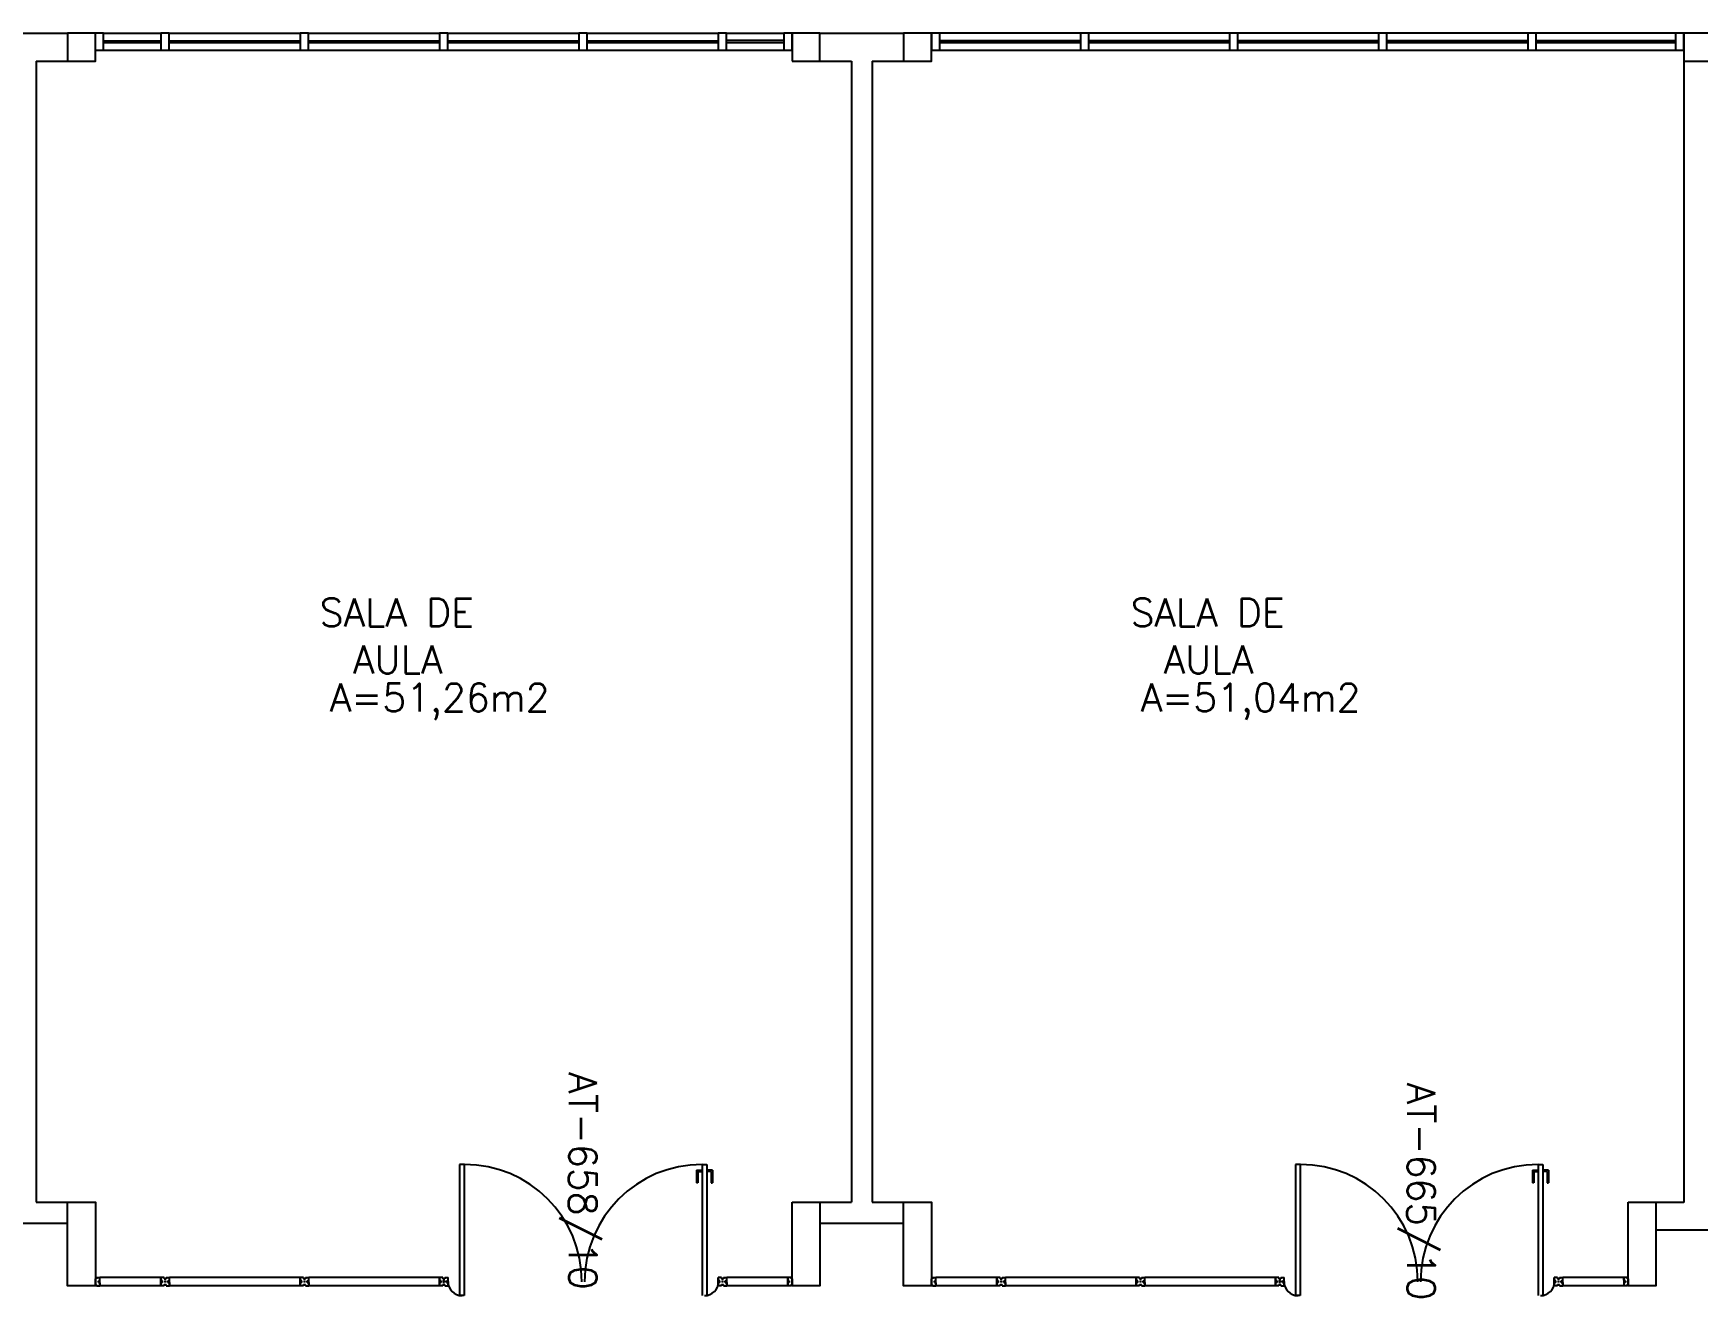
# Model space of a CAD drawing. Extents: x 34 to 586, y 527 to 658.
# Drawn here: x 223.13 to 235.08, y 550.57 to 559.64 of the extents above; entities that cross this region are included whole.
import ezdxf
from ezdxf.enums import TextEntityAlignment as Align

# ---------------------------------------------------------------- set-up
doc = ezdxf.new("R2010")
doc.units = 0
doc.header["$LTSCALE"] = 0.02
doc.header["$MEASUREMENT"] = 0
doc.linetypes.add('HIDDEN', pattern=[0.375, 0.25, -0.125])
doc.layers.get('0').update_dxf_attribs({"linetype": 'CONTINUOUS'})
for name, color, linetype in [('AR-DIV-EXI', 2, 'CONTINUOUS'), ('AR-EST-CNC', 3, 'CONTINUOUS'), ('AR-EST-CNC-CRT', 3, 'CONTINUOUS'), ('AR-POR-PRJ', 1, 'HIDDEN'), ('AR-REV', 2, 'CONTINUOUS'), ('BI-POR-EXI', 2, 'CONTINUOUS'), ('TEXTO', 2, 'CONTINUOUS'), ('TEXTO-ENDEREÇO', 2, 'CONTINUOUS'), ('ÁREA', 2, 'CONTINUOUS')]:
    doc.layers.add(name, color=color, linetype=linetype)
doc.styles.add('UNB-100', font='simplex.shx', dxfattribs={"height": 0.2})
doc.styles.add('UNB-100-1', font='simplex.shx', dxfattribs={"height": 0.2})

# ---------------------------------------------------------------- blocks, each defined once
blk = doc.blocks.new('ESQCIR1-TTN')
for p, q in [((0, 0), (0, -0.12)), ((0.06, 0), (0, 0)), ((0.06, -0.12), (0.06, 0)), ((1.07, 0), (0.061, 0)), ((1.13, 0), (1.07, 0)), ((1.07, 0), (1.07, -0.12)), ((1.13, -0.12), (1.13, 0)), ((2.14, 0), (1.131, 0)), ((2.2, 0), (2.14, 0)), ((2.14, 0), (2.14, -0.12)), ((2.2, -0.12), (2.2, 0)), ((3.21, 0), (2.201, 0)), ((3.27, 0), (3.21, 0)), ((3.21, 0), (3.21, -0.12)), ((3.27, -0.12), (3.27, 0)), ((4.28, 0), (3.271, 0)), ((4.34, 0), (4.28, 0)), ((4.28, 0), (4.28, -0.12)), ((4.34, -0.12), (4.34, 0)), ((5.34, 0), (4.341, 0)), ((5.4, 0), (5.34, 0)), ((5.34, 0), (5.34, -0.12)), ((5.4, -0.12), (5.4, 0)), ((0.06, -0.066), (1.07, -0.066)), ((1.07, -0.054), (0.061, -0.054)), ((1.13, -0.066), (2.14, -0.066)), ((2.14, -0.054), (1.131, -0.054)), ((2.2, -0.066), (3.21, -0.066)), ((3.21, -0.054), (2.201, -0.054)), ((3.27, -0.066), (4.28, -0.066)), ((4.28, -0.054), (3.271, -0.054)), ((4.34, -0.066), (5.34, -0.066)), ((5.34, -0.054), (4.341, -0.054)), ((0, -0.12), (0.06, -0.12)), ((0.06, -0.12), (1.07, -0.12)), ((1.07, -0.12), (1.13, -0.12)), ((1.13, -0.12), (2.14, -0.12)), ((2.14, -0.12), (2.2, -0.12)), ((2.2, -0.12), (3.21, -0.12)), ((3.21, -0.12), (3.27, -0.12)), ((3.27, -0.12), (4.28, -0.12)), ((4.28, -0.12), (4.34, -0.12)), ((4.34, -0.12), (5.34, -0.12)), ((5.34, -0.12), (5.4, -0.12))]:
    blk.add_line(p, q)
blk = doc.blocks.new('ESQCIR-TTN')
for p, q in [((0, 0), (0, -0.12)), ((0.06, 0), (0, 0)), ((0.06, 0), (0.477, 0)), ((0.06, -0.12), (0.06, 0)), ((0.53, 0), (0.47, 0)), ((0.47, 0), (0.47, -0.12)), ((0.53, 0), (1.472, 0)), ((0.53, -0.12), (0.53, 0)), ((1.53, 0), (1.47, 0)), ((1.47, 0), (1.47, -0.12)), ((1.53, 0), (2.472, 0)), ((1.53, -0.12), (1.53, 0)), ((2.53, 0), (2.47, 0)), ((2.47, 0), (2.47, -0.12)), ((2.53, 0), (3.472, 0)), ((2.53, -0.12), (2.53, 0)), ((3.53, 0), (3.47, 0)), ((3.47, 0), (3.47, -0.12)), ((3.53, 0), (4.472, 0)), ((3.53, -0.12), (3.53, 0)), ((4.53, 0), (4.47, 0)), ((4.47, 0), (4.47, -0.12)), ((4.53, 0), (4.941, 0)), ((4.53, -0.12), (4.53, 0)), ((4.941, 0), (4.941, -0.12)), ((5.001, 0), (4.941, 0)), ((5.001, -0.12), (5.001, 0)), ((0.06, -0.054), (0.477, -0.054)), ((0.06, -0.066), (0.477, -0.066)), ((0.53, -0.054), (1.472, -0.054)), ((0.53, -0.066), (1.472, -0.066)), ((1.53, -0.054), (2.472, -0.054)), ((1.53, -0.066), (2.472, -0.066)), ((2.53, -0.054), (3.472, -0.054)), ((2.53, -0.066), (3.472, -0.066)), ((3.53, -0.054), (4.472, -0.054)), ((3.53, -0.066), (4.472, -0.066)), ((4.53, -0.05), (4.941, -0.05)), ((4.53, -0.066), (4.941, -0.066)), ((0, -0.12), (0.06, -0.12)), ((0.06, -0.12), (0.477, -0.12)), ((0.47, -0.12), (0.53, -0.12)), ((0.53, -0.12), (1.472, -0.12)), ((1.47, -0.12), (1.53, -0.12)), ((1.53, -0.12), (2.472, -0.12)), ((2.47, -0.12), (2.53, -0.12)), ((2.53, -0.12), (3.472, -0.12)), ((3.47, -0.12), (3.53, -0.12)), ((3.53, -0.12), (4.472, -0.12)), ((4.47, -0.12), (4.53, -0.12)), ((4.53, -0.12), (4.941, -0.12)), ((4.941, -0.12), (5.001, -0.12))]:
    blk.add_line(p, q)
blk = doc.blocks.new('MTINI-TTN')
for p, q in [((-0.03, 0.008), (-0.03, 0.03)), ((0.03, 0.03), (-0.03, 0.03)), ((-0.03, 0.008), (-0.02, 0.008)), ((-0.009, 0.03), (-0.027, 0.03)), ((-0.02, 0.008), (-0.02, 0)), ((-0.001, 0), (-0.02, 0)), ((-0.006, 0.02), (-0.006, 0.03)), ((-0.006, 0.023), (-0.006, 0.027)), ((-0.006, 0.02), (0.006, 0.02)), ((0.005, 0.03), (-0.005, 0.03)), ((0.005, 0), (-0.005, 0)), ((0.004, 0.02), (-0.004, 0.02)), ((0.02, 0), (-0.001, 0)), ((0, -0.005), (0, 0.005)), ((0.006, 0.02), (0.006, 0.03)), ((0.006, 0.023), (0.006, 0.027)), ((0.009, 0.03), (0.027, 0.03)), ((0.03, 0.008), (0.02, 0.008)), ((0.02, 0), (0.02, 0.008)), ((0.03, 0.008), (0.03, 0.03))]:
    blk.add_line(p, q)
blk = doc.blocks.new('PDVDP-TTN')
at = {"color": 2}
for p, q in [((0.112, 0.84), (0.112, -0.1)), ((0.147, 0.84), (0.112, 0.84)), ((0.147, 0.84), (0.147, -0.1)), ((1.853, 0.84), (1.888, 0.84)), ((1.853, 0.84), (1.853, -0.1)), ((1.888, 0.84), (1.888, -0.1)), ((0.009, 0), (-0.009, 0)), ((0, -0.012), (0, 0.01)), ((0.147, -0.1), (0.112, -0.1))]:
    blk.add_line(p, q, dxfattribs=at)
at = {"color": 1}
for centre, radius, start, end in [((0.148, -0.002), 0.843, 0, 90), ((1.853, -0.002), 0.843, 90, 180), ((0.131, 0), 0.101, 180, 270), ((1.87, 0), 0.101, 270, 0)]:
    blk.add_arc(centre, radius, start, end, dxfattribs=at)

msp = doc.modelspace()

# ---------------------------------------------------------------- linework, layer by layer
at = {"layer": 'AR-DIV-EXI'}
for p, q in [((223.585, 550.703), (223.577, 550.703)), ((223.577, 550.684), (223.577, 550.703)), ((223.585, 550.703), (223.577, 550.703)), ((223.577, 550.684), (223.577, 550.703)), ((223.585, 550.713), (223.607, 550.713)), ((223.585, 550.713), (223.585, 550.703)), ((223.585, 550.713), (223.607, 550.713)), ((223.585, 550.713), (223.585, 550.703)), ((223.598, 550.689), (223.607, 550.689)), ((223.598, 550.689), (223.598, 550.677)), ((223.598, 550.689), (223.607, 550.689)), ((223.598, 550.689), (223.598, 550.677)), ((223.598, 550.689), (223.607, 550.689)), ((223.598, 550.689), (223.598, 550.677)), ((223.598, 550.689), (223.607, 550.689)), ((223.598, 550.689), (223.598, 550.677)), ((223.6, 550.689), (223.604, 550.689)), ((223.6, 550.689), (223.604, 550.689)), ((223.607, 550.653), (223.607, 550.713)), ((223.607, 550.653), (223.607, 550.713)), ((224.047, 550.713), (223.607, 550.713)), ((223.607, 550.653), (223.607, 550.713)), ((223.607, 550.653), (223.607, 550.713)), ((224.047, 550.713), (223.607, 550.713)), ((223.607, 550.692), (223.607, 550.71)), ((223.607, 550.692), (223.607, 550.71)), ((224.069, 550.713), (224.047, 550.713)), ((224.047, 550.713), (224.047, 550.689)), ((224.047, 550.653), (224.047, 550.713)), ((224.047, 550.713), (224.047, 550.692)), ((224.069, 550.713), (224.047, 550.713)), ((224.047, 550.713), (224.047, 550.689)), ((224.047, 550.653), (224.047, 550.713)), ((224.047, 550.713), (224.047, 550.692)), ((224.047, 550.692), (224.047, 550.71)), ((224.047, 550.692), (224.047, 550.71)), ((224.058, 550.689), (224.047, 550.689)), ((224.056, 550.689), (224.047, 550.689)), ((224.058, 550.689), (224.047, 550.689)), ((224.056, 550.689), (224.047, 550.689)), ((224.056, 550.689), (224.056, 550.677)), ((224.056, 550.689), (224.056, 550.677)), ((224.058, 550.677), (224.058, 550.689)), ((224.058, 550.677), (224.058, 550.689)), ((224.069, 550.713), (224.069, 550.703)), ((224.069, 550.713), (224.069, 550.703)), ((224.069, 550.703), (224.085, 550.703)), ((224.069, 550.703), (224.085, 550.703)), ((224.085, 550.713), (224.107, 550.713)), ((224.085, 550.713), (224.085, 550.703)), ((224.085, 550.713), (224.107, 550.713)), ((224.085, 550.713), (224.085, 550.703)), ((224.097, 550.689), (224.107, 550.689)), ((224.097, 550.689), (224.097, 550.677)), ((224.097, 550.677), (224.097, 550.689)), ((224.097, 550.689), (224.107, 550.689)), ((224.097, 550.689), (224.107, 550.689)), ((224.097, 550.689), (224.097, 550.677)), ((224.097, 550.677), (224.097, 550.689)), ((224.097, 550.689), (224.107, 550.689)), ((224.107, 550.653), (224.107, 550.713)), ((224.107, 550.689), (224.107, 550.713)), ((225.047, 550.713), (224.107, 550.713)), ((224.107, 550.653), (224.107, 550.713)), ((224.107, 550.689), (224.107, 550.713)), ((225.047, 550.713), (224.107, 550.713)), ((225.069, 550.713), (225.047, 550.713)), ((225.047, 550.713), (225.047, 550.689)), ((225.047, 550.713), (225.047, 550.692)), ((225.047, 550.653), (225.047, 550.713)), ((225.069, 550.713), (225.047, 550.713)), ((225.047, 550.713), (225.047, 550.689)), ((225.047, 550.713), (225.047, 550.692)), ((225.047, 550.653), (225.047, 550.713)), ((225.047, 550.692), (225.047, 550.71)), ((225.047, 550.692), (225.047, 550.71)), ((225.058, 550.689), (225.047, 550.689)), ((225.056, 550.689), (225.047, 550.689)), ((225.058, 550.689), (225.047, 550.689)), ((225.056, 550.689), (225.047, 550.689)), ((225.056, 550.689), (225.056, 550.677)), ((225.056, 550.689), (225.056, 550.677)), ((225.058, 550.677), (225.058, 550.689)), ((225.058, 550.677), (225.058, 550.689)), ((225.069, 550.713), (225.069, 550.703)), ((225.069, 550.713), (225.069, 550.703)), ((225.069, 550.703), (225.085, 550.703)), ((225.069, 550.703), (225.085, 550.703)), ((225.085, 550.713), (225.107, 550.713)), ((225.085, 550.713), (225.085, 550.703)), ((225.085, 550.713), (225.107, 550.713)), ((225.085, 550.713), (225.085, 550.703)), ((225.097, 550.689), (225.107, 550.689)), ((225.097, 550.689), (225.097, 550.677)), ((225.097, 550.677), (225.097, 550.689)), ((225.097, 550.689), (225.107, 550.689)), ((225.097, 550.689), (225.107, 550.689)), ((225.097, 550.689), (225.097, 550.677)), ((225.097, 550.677), (225.097, 550.689)), ((225.097, 550.689), (225.107, 550.689)), ((225.107, 550.653), (225.107, 550.713)), ((225.107, 550.689), (225.107, 550.713)), ((226.047, 550.713), (225.107, 550.713)), ((225.107, 550.653), (225.107, 550.713)), ((225.107, 550.689), (225.107, 550.713)), ((226.047, 550.713), (225.107, 550.713)), ((226.069, 550.713), (226.047, 550.713)), ((226.047, 550.713), (226.047, 550.689)), ((226.047, 550.713), (226.047, 550.692)), ((226.047, 550.653), (226.047, 550.713)), ((226.069, 550.713), (226.047, 550.713)), ((226.047, 550.713), (226.047, 550.689)), ((226.047, 550.713), (226.047, 550.692)), ((226.047, 550.653), (226.047, 550.713)), ((226.047, 550.692), (226.047, 550.71)), ((226.047, 550.692), (226.047, 550.71)), ((226.058, 550.689), (226.047, 550.689)), ((226.056, 550.689), (226.047, 550.689)), ((226.058, 550.689), (226.047, 550.689)), ((226.056, 550.689), (226.047, 550.689)), ((226.056, 550.689), (226.056, 550.677)), ((226.056, 550.689), (226.056, 550.677)), ((226.058, 550.677), (226.058, 550.689)), ((226.058, 550.677), (226.058, 550.689)), ((226.069, 550.713), (226.069, 550.703)), ((226.069, 550.713), (226.069, 550.703)), ((226.069, 550.703), (226.085, 550.703)), ((226.069, 550.703), (226.085, 550.703)), ((226.085, 550.713), (226.107, 550.713)), ((226.085, 550.713), (226.085, 550.703)), ((226.085, 550.713), (226.107, 550.713)), ((226.085, 550.713), (226.085, 550.703)), ((226.097, 550.689), (226.107, 550.689)), ((226.097, 550.689), (226.097, 550.677)), ((226.097, 550.677), (226.097, 550.689)), ((226.097, 550.689), (226.107, 550.689)), ((226.097, 550.689), (226.107, 550.689)), ((226.097, 550.689), (226.097, 550.677)), ((226.097, 550.677), (226.097, 550.689)), ((226.097, 550.689), (226.107, 550.689)), ((226.107, 550.653), (226.107, 550.713)), ((226.107, 550.689), (226.107, 550.713)), ((226.107, 550.653), (226.107, 550.713)), ((226.107, 550.689), (226.107, 550.713)), ((228.047, 550.713), (228.047, 550.692)), ((228.047, 550.653), (228.047, 550.713)), ((228.069, 550.713), (228.047, 550.713)), ((228.047, 550.713), (228.047, 550.689)), ((228.047, 550.713), (228.047, 550.692)), ((228.047, 550.653), (228.047, 550.713)), ((228.069, 550.713), (228.047, 550.713)), ((228.047, 550.713), (228.047, 550.689)), ((228.047, 550.692), (228.047, 550.71)), ((228.047, 550.692), (228.047, 550.71)), ((228.056, 550.689), (228.047, 550.689)), ((228.058, 550.689), (228.047, 550.689)), ((228.056, 550.689), (228.047, 550.689)), ((228.058, 550.689), (228.047, 550.689)), ((228.056, 550.689), (228.056, 550.677)), ((228.056, 550.689), (228.056, 550.677)), ((228.058, 550.677), (228.058, 550.689)), ((228.058, 550.677), (228.058, 550.689)), ((228.069, 550.713), (228.069, 550.703)), ((228.069, 550.713), (228.069, 550.703)), ((228.069, 550.703), (228.085, 550.703)), ((228.069, 550.703), (228.085, 550.703)), ((228.085, 550.713), (228.107, 550.713)), ((228.085, 550.713), (228.085, 550.703)), ((228.085, 550.713), (228.107, 550.713)), ((228.085, 550.713), (228.085, 550.703)), ((228.097, 550.689), (228.107, 550.689)), ((228.097, 550.689), (228.097, 550.677)), ((228.097, 550.677), (228.097, 550.689)), ((228.097, 550.689), (228.107, 550.689)), ((228.097, 550.689), (228.107, 550.689)), ((228.097, 550.689), (228.097, 550.677)), ((228.097, 550.677), (228.097, 550.689)), ((228.097, 550.689), (228.107, 550.689)), ((228.547, 550.713), (228.107, 550.713)), ((228.107, 550.653), (228.107, 550.713)), ((228.107, 550.689), (228.107, 550.713)), ((228.547, 550.713), (228.107, 550.713)), ((228.107, 550.653), (228.107, 550.713)), ((228.107, 550.689), (228.107, 550.713)), ((228.547, 550.653), (228.547, 550.713)), ((228.547, 550.713), (228.547, 550.692)), ((228.547, 550.653), (228.547, 550.713)), ((228.547, 550.713), (228.547, 550.692)), ((228.547, 550.712), (228.547, 550.652)), ((228.569, 550.712), (228.547, 550.712)), ((228.547, 550.712), (228.547, 550.652)), ((228.569, 550.712), (228.547, 550.712)), ((228.547, 550.692), (228.547, 550.71)), ((228.547, 550.692), (228.547, 550.71)), ((228.547, 550.691), (228.547, 550.709)), ((228.547, 550.691), (228.547, 550.709)), ((228.556, 550.689), (228.547, 550.689)), ((228.556, 550.689), (228.547, 550.689)), ((228.556, 550.689), (228.556, 550.677)), ((228.556, 550.689), (228.556, 550.677)), ((228.569, 550.712), (228.569, 550.702)), ((228.569, 550.712), (228.569, 550.702)), ((228.577, 550.702), (228.569, 550.702)), ((228.577, 550.702), (228.569, 550.702)), ((228.577, 550.702), (228.577, 550.681)), ((228.577, 550.702), (228.577, 550.681)), ((229.585, 550.703), (229.577, 550.703)), ((229.577, 550.684), (229.577, 550.703)), ((229.585, 550.703), (229.577, 550.703)), ((229.577, 550.684), (229.577, 550.703)), ((229.585, 550.713), (229.607, 550.713)), ((229.585, 550.713), (229.585, 550.703)), ((229.585, 550.713), (229.607, 550.713)), ((229.585, 550.713), (229.585, 550.703)), ((229.598, 550.689), (229.607, 550.689)), ((229.598, 550.689), (229.598, 550.677)), ((229.598, 550.689), (229.607, 550.689)), ((229.598, 550.689), (229.598, 550.677)), ((229.598, 550.689), (229.607, 550.689)), ((229.598, 550.689), (229.598, 550.677)), ((229.598, 550.689), (229.607, 550.689)), ((229.598, 550.689), (229.598, 550.677)), ((229.6, 550.689), (229.604, 550.689)), ((229.6, 550.689), (229.604, 550.689)), ((229.607, 550.653), (229.607, 550.713)), ((229.607, 550.653), (229.607, 550.713)), ((230.047, 550.713), (229.607, 550.713)), ((229.607, 550.653), (229.607, 550.713)), ((229.607, 550.653), (229.607, 550.713)), ((230.047, 550.713), (229.607, 550.713)), ((229.607, 550.692), (229.607, 550.71)), ((229.607, 550.692), (229.607, 550.71)), ((230.069, 550.713), (230.047, 550.713)), ((230.047, 550.713), (230.047, 550.689)), ((230.047, 550.653), (230.047, 550.713)), ((230.047, 550.713), (230.047, 550.692)), ((230.069, 550.713), (230.047, 550.713)), ((230.047, 550.713), (230.047, 550.689)), ((230.047, 550.653), (230.047, 550.713)), ((230.047, 550.713), (230.047, 550.692)), ((230.047, 550.692), (230.047, 550.71)), ((230.047, 550.692), (230.047, 550.71)), ((230.058, 550.689), (230.047, 550.689)), ((230.056, 550.689), (230.047, 550.689)), ((230.058, 550.689), (230.047, 550.689)), ((230.056, 550.689), (230.047, 550.689)), ((230.056, 550.689), (230.056, 550.677)), ((230.056, 550.689), (230.056, 550.677)), ((230.058, 550.677), (230.058, 550.689)), ((230.058, 550.677), (230.058, 550.689)), ((230.069, 550.713), (230.069, 550.703)), ((230.069, 550.713), (230.069, 550.703)), ((230.069, 550.703), (230.085, 550.703)), ((230.069, 550.703), (230.085, 550.703)), ((230.085, 550.713), (230.107, 550.713)), ((230.085, 550.713), (230.085, 550.703)), ((230.085, 550.713), (230.107, 550.713)), ((230.085, 550.713), (230.085, 550.703)), ((230.097, 550.689), (230.107, 550.689)), ((230.097, 550.689), (230.097, 550.677)), ((230.097, 550.677), (230.097, 550.689)), ((230.097, 550.689), (230.107, 550.689)), ((230.097, 550.689), (230.107, 550.689)), ((230.097, 550.689), (230.097, 550.677)), ((230.097, 550.677), (230.097, 550.689)), ((230.097, 550.689), (230.107, 550.689)), ((230.107, 550.653), (230.107, 550.713)), ((230.107, 550.689), (230.107, 550.713)), ((231.047, 550.713), (230.107, 550.713)), ((230.107, 550.653), (230.107, 550.713)), ((230.107, 550.689), (230.107, 550.713)), ((231.047, 550.713), (230.107, 550.713)), ((231.069, 550.713), (231.047, 550.713)), ((231.047, 550.713), (231.047, 550.689)), ((231.047, 550.713), (231.047, 550.692)), ((231.047, 550.653), (231.047, 550.713)), ((231.069, 550.713), (231.047, 550.713)), ((231.047, 550.713), (231.047, 550.689)), ((231.047, 550.713), (231.047, 550.692)), ((231.047, 550.653), (231.047, 550.713)), ((231.047, 550.692), (231.047, 550.71)), ((231.047, 550.692), (231.047, 550.71)), ((231.058, 550.689), (231.047, 550.689)), ((231.056, 550.689), (231.047, 550.689)), ((231.058, 550.689), (231.047, 550.689)), ((231.056, 550.689), (231.047, 550.689)), ((231.056, 550.689), (231.056, 550.677)), ((231.056, 550.689), (231.056, 550.677)), ((231.058, 550.677), (231.058, 550.689)), ((231.058, 550.677), (231.058, 550.689)), ((231.069, 550.713), (231.069, 550.703)), ((231.069, 550.713), (231.069, 550.703)), ((231.069, 550.703), (231.085, 550.703)), ((231.069, 550.703), (231.085, 550.703)), ((231.085, 550.713), (231.107, 550.713)), ((231.085, 550.713), (231.085, 550.703)), ((231.085, 550.713), (231.107, 550.713)), ((231.085, 550.713), (231.085, 550.703)), ((231.097, 550.689), (231.107, 550.689)), ((231.097, 550.689), (231.097, 550.677)), ((231.097, 550.677), (231.097, 550.689)), ((231.097, 550.689), (231.107, 550.689)), ((231.097, 550.689), (231.107, 550.689)), ((231.097, 550.689), (231.097, 550.677)), ((231.097, 550.677), (231.097, 550.689)), ((231.097, 550.689), (231.107, 550.689)), ((231.107, 550.653), (231.107, 550.713)), ((231.107, 550.689), (231.107, 550.713)), ((232.047, 550.713), (231.107, 550.713)), ((231.107, 550.653), (231.107, 550.713)), ((231.107, 550.689), (231.107, 550.713)), ((232.047, 550.713), (231.107, 550.713)), ((232.069, 550.713), (232.047, 550.713)), ((232.047, 550.713), (232.047, 550.689)), ((232.047, 550.713), (232.047, 550.692)), ((232.047, 550.653), (232.047, 550.713)), ((232.069, 550.713), (232.047, 550.713)), ((232.047, 550.713), (232.047, 550.689)), ((232.047, 550.713), (232.047, 550.692)), ((232.047, 550.653), (232.047, 550.713)), ((232.047, 550.692), (232.047, 550.71)), ((232.047, 550.692), (232.047, 550.71)), ((232.058, 550.689), (232.047, 550.689)), ((232.056, 550.689), (232.047, 550.689)), ((232.058, 550.689), (232.047, 550.689)), ((232.056, 550.689), (232.047, 550.689)), ((232.056, 550.689), (232.056, 550.677)), ((232.056, 550.689), (232.056, 550.677)), ((232.058, 550.677), (232.058, 550.689)), ((232.058, 550.677), (232.058, 550.689)), ((232.069, 550.713), (232.069, 550.703)), ((232.069, 550.713), (232.069, 550.703)), ((232.069, 550.703), (232.085, 550.703)), ((232.069, 550.703), (232.085, 550.703)), ((232.085, 550.713), (232.107, 550.713)), ((232.085, 550.713), (232.085, 550.703)), ((232.085, 550.713), (232.107, 550.713)), ((232.085, 550.713), (232.085, 550.703)), ((232.097, 550.689), (232.107, 550.689)), ((232.097, 550.689), (232.097, 550.677)), ((232.097, 550.677), (232.097, 550.689)), ((232.097, 550.689), (232.107, 550.689)), ((232.097, 550.689), (232.107, 550.689)), ((232.097, 550.689), (232.097, 550.677)), ((232.097, 550.677), (232.097, 550.689)), ((232.097, 550.689), (232.107, 550.689)), ((232.107, 550.653), (232.107, 550.713)), ((232.107, 550.689), (232.107, 550.713)), ((232.107, 550.653), (232.107, 550.713)), ((232.107, 550.689), (232.107, 550.713)), ((234.047, 550.713), (234.047, 550.692)), ((234.047, 550.653), (234.047, 550.713)), ((234.069, 550.713), (234.047, 550.713)), ((234.047, 550.713), (234.047, 550.689)), ((234.047, 550.713), (234.047, 550.692)), ((234.047, 550.653), (234.047, 550.713)), ((234.069, 550.713), (234.047, 550.713)), ((234.047, 550.713), (234.047, 550.689)), ((234.047, 550.692), (234.047, 550.71)), ((234.047, 550.692), (234.047, 550.71)), ((234.056, 550.689), (234.047, 550.689)), ((234.058, 550.689), (234.047, 550.689)), ((234.056, 550.689), (234.047, 550.689)), ((234.058, 550.689), (234.047, 550.689)), ((234.056, 550.689), (234.056, 550.677)), ((234.056, 550.689), (234.056, 550.677)), ((234.058, 550.677), (234.058, 550.689)), ((234.058, 550.677), (234.058, 550.689)), ((234.069, 550.713), (234.069, 550.703)), ((234.069, 550.713), (234.069, 550.703)), ((234.069, 550.703), (234.085, 550.703)), ((234.069, 550.703), (234.085, 550.703)), ((234.085, 550.713), (234.107, 550.713)), ((234.085, 550.713), (234.085, 550.703)), ((234.085, 550.713), (234.107, 550.713)), ((234.085, 550.713), (234.085, 550.703)), ((234.097, 550.689), (234.107, 550.689)), ((234.097, 550.689), (234.097, 550.677)), ((234.097, 550.677), (234.097, 550.689)), ((234.097, 550.689), (234.107, 550.689)), ((234.097, 550.689), (234.107, 550.689)), ((234.097, 550.689), (234.097, 550.677)), ((234.097, 550.677), (234.097, 550.689)), ((234.097, 550.689), (234.107, 550.689)), ((234.547, 550.713), (234.107, 550.713)), ((234.107, 550.653), (234.107, 550.713)), ((234.107, 550.689), (234.107, 550.713)), ((234.547, 550.713), (234.107, 550.713)), ((234.107, 550.653), (234.107, 550.713)), ((234.107, 550.689), (234.107, 550.713)), ((223.572, 550.683), (223.582, 550.683)), ((223.572, 550.683), (223.582, 550.683)), ((223.582, 550.683), (223.572, 550.683)), ((223.572, 550.683), (223.582, 550.683)), ((223.572, 550.683), (223.582, 550.683)), ((223.582, 550.683), (223.572, 550.683)), ((223.577, 550.678), (223.577, 550.688)), ((223.577, 550.688), (223.577, 550.678)), ((223.577, 550.678), (223.577, 550.688)), ((223.577, 550.688), (223.577, 550.678)), ((223.577, 550.663), (223.577, 550.684)), ((223.577, 550.663), (223.577, 550.684)), ((223.577, 550.663), (223.585, 550.663)), ((223.577, 550.663), (223.585, 550.663)), ((223.585, 550.653), (223.585, 550.663)), ((223.585, 550.653), (223.585, 550.663)), ((223.585, 550.653), (223.607, 550.653)), ((223.585, 550.653), (223.607, 550.653)), ((223.598, 550.679), (223.598, 550.687)), ((223.598, 550.679), (223.598, 550.687)), ((223.598, 550.677), (223.607, 550.677)), ((223.598, 550.677), (223.607, 550.677)), ((223.598, 550.677), (223.607, 550.677)), ((223.598, 550.677), (223.607, 550.677)), ((223.6, 550.677), (223.604, 550.677)), ((223.6, 550.677), (223.604, 550.677)), ((223.607, 550.678), (223.607, 550.688)), ((223.607, 550.678), (223.607, 550.688)), ((223.607, 550.678), (223.607, 550.688)), ((223.607, 550.678), (223.607, 550.688)), ((223.607, 550.674), (223.607, 550.656)), ((223.607, 550.674), (223.607, 550.656)), ((224.047, 550.653), (223.607, 550.653)), ((224.047, 550.653), (223.607, 550.653)), ((224.047, 550.678), (224.047, 550.688)), ((224.047, 550.678), (224.047, 550.688)), ((224.047, 550.653), (224.047, 550.677)), ((224.058, 550.677), (224.047, 550.677)), ((224.056, 550.677), (224.047, 550.677)), ((224.047, 550.653), (224.047, 550.677)), ((224.058, 550.677), (224.047, 550.677)), ((224.056, 550.677), (224.047, 550.677)), ((224.047, 550.674), (224.047, 550.656)), ((224.047, 550.674), (224.047, 550.656)), ((224.069, 550.653), (224.047, 550.653)), ((224.069, 550.653), (224.047, 550.653)), ((224.069, 550.663), (224.085, 550.663)), ((224.069, 550.653), (224.069, 550.663)), ((224.069, 550.663), (224.085, 550.663)), ((224.069, 550.653), (224.069, 550.663)), ((224.072, 550.683), (224.082, 550.683)), ((224.082, 550.683), (224.072, 550.683)), ((224.072, 550.683), (224.082, 550.683)), ((224.082, 550.683), (224.072, 550.683)), ((224.072, 550.683), (224.082, 550.683)), ((224.082, 550.683), (224.072, 550.683)), ((224.072, 550.683), (224.082, 550.683)), ((224.082, 550.683), (224.072, 550.683)), ((224.077, 550.688), (224.077, 550.678)), ((224.077, 550.678), (224.077, 550.688)), ((224.077, 550.688), (224.077, 550.678)), ((224.077, 550.688), (224.077, 550.678)), ((224.077, 550.678), (224.077, 550.688)), ((224.077, 550.688), (224.077, 550.678)), ((224.085, 550.653), (224.085, 550.663)), ((224.085, 550.653), (224.085, 550.663)), ((224.085, 550.653), (224.107, 550.653)), ((224.085, 550.653), (224.107, 550.653)), ((224.097, 550.677), (224.107, 550.677)), ((224.097, 550.677), (224.107, 550.677)), ((224.097, 550.677), (224.107, 550.677)), ((224.097, 550.677), (224.107, 550.677)), ((224.107, 550.678), (224.107, 550.688)), ((224.107, 550.678), (224.107, 550.688)), ((224.107, 550.677), (224.107, 550.653)), ((224.107, 550.677), (224.107, 550.653)), ((225.047, 550.653), (224.107, 550.653)), ((225.047, 550.653), (224.107, 550.653)), ((225.047, 550.678), (225.047, 550.688)), ((225.047, 550.678), (225.047, 550.688)), ((225.047, 550.653), (225.047, 550.677)), ((225.058, 550.677), (225.047, 550.677)), ((225.056, 550.677), (225.047, 550.677)), ((225.047, 550.653), (225.047, 550.677)), ((225.058, 550.677), (225.047, 550.677)), ((225.056, 550.677), (225.047, 550.677)), ((225.047, 550.674), (225.047, 550.656)), ((225.047, 550.674), (225.047, 550.656)), ((225.069, 550.653), (225.047, 550.653)), ((225.069, 550.653), (225.047, 550.653)), ((225.069, 550.663), (225.085, 550.663)), ((225.069, 550.653), (225.069, 550.663)), ((225.069, 550.663), (225.085, 550.663)), ((225.069, 550.653), (225.069, 550.663)), ((225.072, 550.683), (225.082, 550.683)), ((225.082, 550.683), (225.072, 550.683)), ((225.072, 550.683), (225.082, 550.683)), ((225.082, 550.683), (225.072, 550.683)), ((225.072, 550.683), (225.082, 550.683)), ((225.082, 550.683), (225.072, 550.683)), ((225.072, 550.683), (225.082, 550.683)), ((225.082, 550.683), (225.072, 550.683)), ((225.077, 550.688), (225.077, 550.678)), ((225.077, 550.678), (225.077, 550.688)), ((225.077, 550.688), (225.077, 550.678)), ((225.077, 550.688), (225.077, 550.678)), ((225.077, 550.678), (225.077, 550.688)), ((225.077, 550.688), (225.077, 550.678)), ((225.085, 550.653), (225.085, 550.663)), ((225.085, 550.653), (225.085, 550.663)), ((225.085, 550.653), (225.107, 550.653)), ((225.085, 550.653), (225.107, 550.653)), ((225.097, 550.677), (225.107, 550.677)), ((225.097, 550.677), (225.107, 550.677)), ((225.097, 550.677), (225.107, 550.677)), ((225.097, 550.677), (225.107, 550.677)), ((225.107, 550.678), (225.107, 550.688)), ((225.107, 550.678), (225.107, 550.688)), ((225.107, 550.677), (225.107, 550.653)), ((225.107, 550.677), (225.107, 550.653)), ((226.047, 550.653), (225.107, 550.653)), ((226.047, 550.653), (225.107, 550.653)), ((226.047, 550.678), (226.047, 550.688)), ((226.047, 550.678), (226.047, 550.688)), ((226.047, 550.653), (226.047, 550.677)), ((226.058, 550.677), (226.047, 550.677)), ((226.056, 550.677), (226.047, 550.677)), ((226.047, 550.653), (226.047, 550.677)), ((226.058, 550.677), (226.047, 550.677)), ((226.056, 550.677), (226.047, 550.677)), ((226.047, 550.674), (226.047, 550.656)), ((226.047, 550.674), (226.047, 550.656)), ((226.069, 550.653), (226.047, 550.653)), ((226.069, 550.653), (226.047, 550.653)), ((226.069, 550.663), (226.085, 550.663)), ((226.069, 550.653), (226.069, 550.663)), ((226.069, 550.663), (226.085, 550.663)), ((226.069, 550.653), (226.069, 550.663)), ((226.072, 550.683), (226.082, 550.683)), ((226.082, 550.683), (226.072, 550.683)), ((226.072, 550.683), (226.082, 550.683)), ((226.082, 550.683), (226.072, 550.683)), ((226.072, 550.683), (226.082, 550.683)), ((226.082, 550.683), (226.072, 550.683)), ((226.072, 550.683), (226.082, 550.683)), ((226.082, 550.683), (226.072, 550.683)), ((226.077, 550.688), (226.077, 550.678)), ((226.077, 550.678), (226.077, 550.688)), ((226.077, 550.688), (226.077, 550.678)), ((226.077, 550.688), (226.077, 550.678)), ((226.077, 550.678), (226.077, 550.688)), ((226.077, 550.688), (226.077, 550.678)), ((226.085, 550.653), (226.085, 550.663)), ((226.085, 550.653), (226.085, 550.663)), ((226.085, 550.653), (226.107, 550.653)), ((226.085, 550.653), (226.107, 550.653)), ((226.097, 550.677), (226.107, 550.677)), ((226.097, 550.677), (226.107, 550.677)), ((226.097, 550.677), (226.107, 550.677)), ((226.097, 550.677), (226.107, 550.677)), ((226.107, 550.678), (226.107, 550.688)), ((226.107, 550.678), (226.107, 550.688)), ((226.107, 550.677), (226.107, 550.653)), ((226.107, 550.677), (226.107, 550.653)), ((228.047, 550.678), (228.047, 550.688)), ((228.047, 550.678), (228.047, 550.688)), ((228.056, 550.677), (228.047, 550.677)), ((228.047, 550.653), (228.047, 550.677)), ((228.058, 550.677), (228.047, 550.677)), ((228.056, 550.677), (228.047, 550.677)), ((228.047, 550.653), (228.047, 550.677)), ((228.058, 550.677), (228.047, 550.677)), ((228.047, 550.674), (228.047, 550.656)), ((228.047, 550.674), (228.047, 550.656)), ((228.069, 550.653), (228.047, 550.653)), ((228.069, 550.653), (228.047, 550.653)), ((228.069, 550.663), (228.085, 550.663)), ((228.069, 550.653), (228.069, 550.663)), ((228.069, 550.663), (228.085, 550.663)), ((228.069, 550.653), (228.069, 550.663)), ((228.082, 550.683), (228.072, 550.683)), ((228.072, 550.683), (228.082, 550.683)), ((228.082, 550.683), (228.072, 550.683)), ((228.072, 550.683), (228.082, 550.683)), ((228.082, 550.683), (228.072, 550.683)), ((228.072, 550.683), (228.082, 550.683)), ((228.082, 550.683), (228.072, 550.683)), ((228.072, 550.683), (228.082, 550.683)), ((228.077, 550.688), (228.077, 550.678)), ((228.077, 550.688), (228.077, 550.678)), ((228.077, 550.678), (228.077, 550.688)), ((228.077, 550.688), (228.077, 550.678)), ((228.077, 550.688), (228.077, 550.678)), ((228.077, 550.678), (228.077, 550.688)), ((228.085, 550.653), (228.085, 550.663)), ((228.085, 550.653), (228.085, 550.663)), ((228.085, 550.653), (228.107, 550.653)), ((228.085, 550.653), (228.107, 550.653)), ((228.097, 550.677), (228.107, 550.677)), ((228.097, 550.677), (228.107, 550.677)), ((228.097, 550.677), (228.107, 550.677)), ((228.097, 550.677), (228.107, 550.677)), ((228.107, 550.678), (228.107, 550.688)), ((228.107, 550.678), (228.107, 550.688)), ((228.107, 550.677), (228.107, 550.653)), ((228.107, 550.677), (228.107, 550.653)), ((228.547, 550.653), (228.107, 550.653)), ((228.547, 550.653), (228.107, 550.653)), ((228.556, 550.688), (228.547, 550.688)), ((228.547, 550.678), (228.547, 550.688)), ((228.556, 550.688), (228.547, 550.688)), ((228.547, 550.678), (228.547, 550.688)), ((228.547, 550.687), (228.547, 550.677)), ((228.547, 550.687), (228.547, 550.677)), ((228.556, 550.677), (228.547, 550.677)), ((228.556, 550.677), (228.547, 550.677)), ((228.556, 550.676), (228.547, 550.676)), ((228.556, 550.676), (228.547, 550.676)), ((228.547, 550.674), (228.547, 550.656)), ((228.547, 550.674), (228.547, 550.656)), ((228.547, 550.673), (228.547, 550.655)), ((228.547, 550.673), (228.547, 550.655)), ((228.569, 550.652), (228.547, 550.652)), ((228.569, 550.652), (228.547, 550.652)), ((228.554, 550.688), (228.55, 550.688)), ((228.554, 550.688), (228.55, 550.688)), ((228.554, 550.676), (228.55, 550.676)), ((228.554, 550.676), (228.55, 550.676)), ((228.556, 550.676), (228.556, 550.688)), ((228.556, 550.676), (228.556, 550.688)), ((228.556, 550.686), (228.556, 550.678)), ((228.556, 550.686), (228.556, 550.678)), ((228.569, 550.662), (228.577, 550.662)), ((228.569, 550.652), (228.569, 550.662)), ((228.569, 550.662), (228.577, 550.662)), ((228.569, 550.652), (228.569, 550.662)), ((228.582, 550.683), (228.572, 550.683)), ((228.582, 550.683), (228.572, 550.683)), ((228.582, 550.682), (228.572, 550.682)), ((228.582, 550.682), (228.572, 550.682)), ((228.577, 550.688), (228.577, 550.678)), ((228.577, 550.688), (228.577, 550.678)), ((228.577, 550.687), (228.577, 550.677)), ((228.577, 550.687), (228.577, 550.677)), ((228.577, 550.681), (228.577, 550.662)), ((228.577, 550.681), (228.577, 550.662)), ((229.572, 550.683), (229.582, 550.683)), ((229.572, 550.683), (229.582, 550.683)), ((229.582, 550.683), (229.572, 550.683)), ((229.572, 550.683), (229.582, 550.683)), ((229.572, 550.683), (229.582, 550.683)), ((229.582, 550.683), (229.572, 550.683)), ((229.577, 550.678), (229.577, 550.688)), ((229.577, 550.688), (229.577, 550.678)), ((229.577, 550.678), (229.577, 550.688)), ((229.577, 550.688), (229.577, 550.678)), ((229.577, 550.663), (229.577, 550.684)), ((229.577, 550.663), (229.577, 550.684)), ((229.577, 550.663), (229.585, 550.663)), ((229.577, 550.663), (229.585, 550.663)), ((229.585, 550.653), (229.585, 550.663)), ((229.585, 550.653), (229.585, 550.663)), ((229.585, 550.653), (229.607, 550.653)), ((229.585, 550.653), (229.607, 550.653)), ((229.598, 550.679), (229.598, 550.687)), ((229.598, 550.679), (229.598, 550.687)), ((229.598, 550.677), (229.607, 550.677)), ((229.598, 550.677), (229.607, 550.677)), ((229.598, 550.677), (229.607, 550.677)), ((229.598, 550.677), (229.607, 550.677)), ((229.6, 550.677), (229.604, 550.677)), ((229.6, 550.677), (229.604, 550.677)), ((229.607, 550.678), (229.607, 550.688)), ((229.607, 550.678), (229.607, 550.688)), ((229.607, 550.678), (229.607, 550.688)), ((229.607, 550.678), (229.607, 550.688)), ((229.607, 550.674), (229.607, 550.656)), ((229.607, 550.674), (229.607, 550.656)), ((230.047, 550.653), (229.607, 550.653)), ((230.047, 550.653), (229.607, 550.653)), ((230.047, 550.678), (230.047, 550.688)), ((230.047, 550.678), (230.047, 550.688)), ((230.047, 550.653), (230.047, 550.677)), ((230.058, 550.677), (230.047, 550.677)), ((230.056, 550.677), (230.047, 550.677)), ((230.047, 550.653), (230.047, 550.677)), ((230.058, 550.677), (230.047, 550.677)), ((230.056, 550.677), (230.047, 550.677)), ((230.047, 550.674), (230.047, 550.656)), ((230.047, 550.674), (230.047, 550.656)), ((230.069, 550.653), (230.047, 550.653)), ((230.069, 550.653), (230.047, 550.653)), ((230.069, 550.663), (230.085, 550.663)), ((230.069, 550.653), (230.069, 550.663)), ((230.069, 550.663), (230.085, 550.663)), ((230.069, 550.653), (230.069, 550.663)), ((230.072, 550.683), (230.082, 550.683)), ((230.082, 550.683), (230.072, 550.683)), ((230.072, 550.683), (230.082, 550.683)), ((230.082, 550.683), (230.072, 550.683)), ((230.072, 550.683), (230.082, 550.683)), ((230.082, 550.683), (230.072, 550.683)), ((230.072, 550.683), (230.082, 550.683)), ((230.082, 550.683), (230.072, 550.683)), ((230.077, 550.688), (230.077, 550.678)), ((230.077, 550.678), (230.077, 550.688)), ((230.077, 550.688), (230.077, 550.678)), ((230.077, 550.688), (230.077, 550.678)), ((230.077, 550.678), (230.077, 550.688)), ((230.077, 550.688), (230.077, 550.678)), ((230.085, 550.653), (230.085, 550.663)), ((230.085, 550.653), (230.085, 550.663)), ((230.085, 550.653), (230.107, 550.653)), ((230.085, 550.653), (230.107, 550.653)), ((230.097, 550.677), (230.107, 550.677)), ((230.097, 550.677), (230.107, 550.677)), ((230.097, 550.677), (230.107, 550.677)), ((230.097, 550.677), (230.107, 550.677)), ((230.107, 550.678), (230.107, 550.688)), ((230.107, 550.678), (230.107, 550.688)), ((230.107, 550.677), (230.107, 550.653)), ((230.107, 550.677), (230.107, 550.653)), ((231.047, 550.653), (230.107, 550.653)), ((231.047, 550.653), (230.107, 550.653)), ((231.047, 550.678), (231.047, 550.688)), ((231.047, 550.678), (231.047, 550.688)), ((231.047, 550.653), (231.047, 550.677)), ((231.058, 550.677), (231.047, 550.677)), ((231.056, 550.677), (231.047, 550.677)), ((231.047, 550.653), (231.047, 550.677)), ((231.058, 550.677), (231.047, 550.677)), ((231.056, 550.677), (231.047, 550.677)), ((231.047, 550.674), (231.047, 550.656)), ((231.047, 550.674), (231.047, 550.656)), ((231.069, 550.653), (231.047, 550.653)), ((231.069, 550.653), (231.047, 550.653)), ((231.069, 550.663), (231.085, 550.663)), ((231.069, 550.653), (231.069, 550.663)), ((231.069, 550.663), (231.085, 550.663)), ((231.069, 550.653), (231.069, 550.663)), ((231.072, 550.683), (231.082, 550.683)), ((231.082, 550.683), (231.072, 550.683)), ((231.072, 550.683), (231.082, 550.683)), ((231.082, 550.683), (231.072, 550.683)), ((231.072, 550.683), (231.082, 550.683)), ((231.082, 550.683), (231.072, 550.683)), ((231.072, 550.683), (231.082, 550.683)), ((231.082, 550.683), (231.072, 550.683)), ((231.077, 550.688), (231.077, 550.678)), ((231.077, 550.678), (231.077, 550.688)), ((231.077, 550.688), (231.077, 550.678)), ((231.077, 550.688), (231.077, 550.678)), ((231.077, 550.678), (231.077, 550.688)), ((231.077, 550.688), (231.077, 550.678)), ((231.085, 550.653), (231.085, 550.663)), ((231.085, 550.653), (231.085, 550.663)), ((231.085, 550.653), (231.107, 550.653)), ((231.085, 550.653), (231.107, 550.653)), ((231.097, 550.677), (231.107, 550.677)), ((231.097, 550.677), (231.107, 550.677)), ((231.097, 550.677), (231.107, 550.677)), ((231.097, 550.677), (231.107, 550.677)), ((231.107, 550.678), (231.107, 550.688)), ((231.107, 550.678), (231.107, 550.688)), ((231.107, 550.677), (231.107, 550.653)), ((231.107, 550.677), (231.107, 550.653)), ((232.047, 550.653), (231.107, 550.653)), ((232.047, 550.653), (231.107, 550.653)), ((232.047, 550.678), (232.047, 550.688)), ((232.047, 550.678), (232.047, 550.688)), ((232.047, 550.653), (232.047, 550.677)), ((232.058, 550.677), (232.047, 550.677)), ((232.056, 550.677), (232.047, 550.677)), ((232.047, 550.653), (232.047, 550.677)), ((232.058, 550.677), (232.047, 550.677)), ((232.056, 550.677), (232.047, 550.677)), ((232.047, 550.674), (232.047, 550.656)), ((232.047, 550.674), (232.047, 550.656)), ((232.069, 550.653), (232.047, 550.653)), ((232.069, 550.653), (232.047, 550.653)), ((232.069, 550.663), (232.085, 550.663)), ((232.069, 550.653), (232.069, 550.663)), ((232.069, 550.663), (232.085, 550.663)), ((232.069, 550.653), (232.069, 550.663)), ((232.072, 550.683), (232.082, 550.683)), ((232.082, 550.683), (232.072, 550.683)), ((232.072, 550.683), (232.082, 550.683)), ((232.082, 550.683), (232.072, 550.683)), ((232.072, 550.683), (232.082, 550.683)), ((232.082, 550.683), (232.072, 550.683)), ((232.072, 550.683), (232.082, 550.683)), ((232.082, 550.683), (232.072, 550.683)), ((232.077, 550.688), (232.077, 550.678)), ((232.077, 550.678), (232.077, 550.688)), ((232.077, 550.688), (232.077, 550.678)), ((232.077, 550.688), (232.077, 550.678)), ((232.077, 550.678), (232.077, 550.688)), ((232.077, 550.688), (232.077, 550.678)), ((232.085, 550.653), (232.085, 550.663)), ((232.085, 550.653), (232.085, 550.663)), ((232.085, 550.653), (232.107, 550.653)), ((232.085, 550.653), (232.107, 550.653)), ((232.097, 550.677), (232.107, 550.677)), ((232.097, 550.677), (232.107, 550.677)), ((232.097, 550.677), (232.107, 550.677)), ((232.097, 550.677), (232.107, 550.677)), ((232.107, 550.678), (232.107, 550.688)), ((232.107, 550.678), (232.107, 550.688)), ((232.107, 550.677), (232.107, 550.653)), ((232.107, 550.677), (232.107, 550.653)), ((234.047, 550.678), (234.047, 550.688)), ((234.047, 550.678), (234.047, 550.688)), ((234.056, 550.677), (234.047, 550.677)), ((234.047, 550.653), (234.047, 550.677)), ((234.058, 550.677), (234.047, 550.677)), ((234.056, 550.677), (234.047, 550.677)), ((234.047, 550.653), (234.047, 550.677)), ((234.058, 550.677), (234.047, 550.677)), ((234.047, 550.674), (234.047, 550.656)), ((234.047, 550.674), (234.047, 550.656)), ((234.069, 550.653), (234.047, 550.653)), ((234.069, 550.653), (234.047, 550.653)), ((234.069, 550.663), (234.085, 550.663)), ((234.069, 550.653), (234.069, 550.663)), ((234.069, 550.663), (234.085, 550.663)), ((234.069, 550.653), (234.069, 550.663)), ((234.082, 550.683), (234.072, 550.683)), ((234.072, 550.683), (234.082, 550.683)), ((234.082, 550.683), (234.072, 550.683)), ((234.072, 550.683), (234.082, 550.683)), ((234.082, 550.683), (234.072, 550.683)), ((234.072, 550.683), (234.082, 550.683)), ((234.082, 550.683), (234.072, 550.683)), ((234.072, 550.683), (234.082, 550.683)), ((234.077, 550.688), (234.077, 550.678)), ((234.077, 550.688), (234.077, 550.678)), ((234.077, 550.678), (234.077, 550.688)), ((234.077, 550.688), (234.077, 550.678)), ((234.077, 550.688), (234.077, 550.678)), ((234.077, 550.678), (234.077, 550.688)), ((234.085, 550.653), (234.085, 550.663)), ((234.085, 550.653), (234.085, 550.663)), ((234.085, 550.653), (234.107, 550.653)), ((234.085, 550.653), (234.107, 550.653)), ((234.097, 550.677), (234.107, 550.677)), ((234.097, 550.677), (234.107, 550.677)), ((234.097, 550.677), (234.107, 550.677)), ((234.097, 550.677), (234.107, 550.677)), ((234.107, 550.678), (234.107, 550.688)), ((234.107, 550.678), (234.107, 550.688)), ((234.107, 550.677), (234.107, 550.653)), ((234.107, 550.677), (234.107, 550.653)), ((234.547, 550.653), (234.107, 550.653)), ((234.547, 550.653), (234.107, 550.653))]:
    msp.add_line(p, q, dxfattribs=at)
at = {"layer": 'AR-EST-CNC'}
for points in [[(223.376, 559.443), (223.576, 559.443), (223.576, 559.643), (223.376, 559.643)], [(228.576, 559.443), (228.776, 559.443), (228.776, 559.643), (228.576, 559.643)], [(229.376, 559.443), (229.576, 559.443), (229.576, 559.643), (229.376, 559.643)], [(234.976, 559.443), (235.176, 559.443), (235.176, 559.643), (234.976, 559.643)], [(234.576, 551.253), (234.776, 551.253), (234.776, 550.653), (234.576, 550.653)]]:
    msp.add_lwpolyline(points, close=True, dxfattribs=at)
at = {"layer": 'AR-EST-CNC-CRT'}
for points in [[(223.376, 551.253), (223.576, 551.253), (223.576, 550.653), (223.376, 550.653)], [(228.576, 551.253), (228.776, 551.253), (228.776, 550.653), (228.576, 550.653)], [(229.376, 551.253), (229.576, 551.253), (229.576, 550.653), (229.376, 550.653)], [(234.576, 551.253), (234.776, 551.253), (234.776, 550.653), (234.576, 550.653)]]:
    msp.add_lwpolyline(points, close=True, dxfattribs=at)
at = {"layer": 'AR-POR-PRJ', "linetype": 'Continuous'}
for p, q in [((227.89, 551.483), (227.93, 551.483)), ((227.89, 551.483), (227.89, 551.393)), ((227.89, 551.483), (227.93, 551.483)), ((227.89, 551.483), (227.89, 551.393)), ((227.9, 551.473), (227.93, 551.473)), ((227.9, 551.473), (227.9, 551.393)), ((227.9, 551.473), (227.93, 551.473)), ((227.9, 551.473), (227.9, 551.393)), ((228.005, 551.483), (227.965, 551.483)), ((228.005, 551.483), (227.965, 551.483)), ((227.995, 551.473), (227.965, 551.473)), ((227.995, 551.473), (227.965, 551.473)), ((227.995, 551.473), (227.995, 551.393)), ((227.995, 551.473), (227.995, 551.393)), ((228.005, 551.483), (228.005, 551.393)), ((228.005, 551.483), (228.005, 551.393)), ((233.89, 551.483), (233.93, 551.483)), ((233.89, 551.483), (233.89, 551.393)), ((233.89, 551.483), (233.93, 551.483)), ((233.89, 551.483), (233.89, 551.393)), ((233.9, 551.473), (233.93, 551.473)), ((233.9, 551.473), (233.9, 551.393)), ((233.9, 551.473), (233.93, 551.473)), ((233.9, 551.473), (233.9, 551.393)), ((234.005, 551.483), (233.965, 551.483)), ((234.005, 551.483), (233.965, 551.483)), ((233.995, 551.473), (233.965, 551.473)), ((233.995, 551.473), (233.965, 551.473)), ((233.995, 551.473), (233.995, 551.393)), ((233.995, 551.473), (233.995, 551.393)), ((234.005, 551.483), (234.005, 551.393)), ((234.005, 551.483), (234.005, 551.393)), ((227.9, 551.393), (227.89, 551.393)), ((227.9, 551.393), (227.89, 551.393)), ((227.995, 551.393), (228.005, 551.393)), ((227.995, 551.393), (228.005, 551.393)), ((233.9, 551.393), (233.89, 551.393)), ((233.9, 551.393), (233.89, 551.393)), ((233.995, 551.393), (234.005, 551.393)), ((233.995, 551.393), (234.005, 551.393))]:
    msp.add_line(p, q, dxfattribs=at)
at = {"layer": 'AR-REV'}
for p, q in [((222.774, 559.643), (223.376, 559.643)), ((228.774, 559.643), (229.376, 559.643)), ((223.15, 559.443), (223.376, 559.443)), ((223.15, 559.443), (223.152, 551.253)), ((228.774, 559.443), (229.002, 559.443)), ((229.002, 559.443), (229.002, 551.253)), ((229.152, 559.443), (229.376, 559.443)), ((229.152, 559.443), (229.152, 551.253)), ((234.976, 559.443), (234.976, 551.251)), ((223.152, 551.253), (223.376, 551.253)), ((228.776, 551.253), (229.002, 551.253)), ((229.152, 551.253), (229.376, 551.253)), ((234.976, 551.251), (234.776, 551.251)), ((222.776, 551.103), (223.376, 551.103)), ((228.776, 551.103), (229.376, 551.103)), ((235.376, 551.051), (234.78, 551.051))]:
    msp.add_line(p, q, dxfattribs=at)

# ---------------------------------------------------------------- block references
at = {"layer": 'AR-DIV-EXI', "rotation": 90}
msp.add_blockref('MTINI-TTN', (234.577, 550.683), dxfattribs=at)
msp.add_blockref('MTINI-TTN', (234.577, 550.683), dxfattribs=at)
at = {"layer": 'BI-POR-EXI'}
for name, p in [('ESQCIR-TTN', (223.575, 559.643)), ('ESQCIR1-TTN', (229.576, 559.643)), ('PDVDP-TTN', (226.077, 550.683)), ('PDVDP-TTN', (226.077, 550.683)), ('PDVDP-TTN', (232.077, 550.683)), ('PDVDP-TTN', (232.077, 550.683))]:
    msp.add_blockref(name, p, dxfattribs=at)

# ---------------------------------------------------------------- texts
at = {"layer": 'TEXTO', "style": 'UNB-100'}
for s, p in [('SALA DE ', (225.186, 555.385)), ('SALA DE ', (231.005, 555.385)), ('AULA', (225.424, 555.048)), ('AULA', (231.243, 555.048))]:
    msp.add_text(s, height=0.2, dxfattribs=at).set_placement(p)
at = {"layer": 'TEXTO-ENDEREÇO', "style": 'UNB-100-1'}
for s, p in [('AT-658/10', (226.975, 552.185)), ('AT-658/10', (226.975, 552.185)), ('AT-665/10', (232.991, 552.109)), ('AT-665/10', (232.991, 552.109))]:
    msp.add_text(s, height=0.2, rotation=270, dxfattribs=at).set_placement(p)
at = {"layer": 'ÁREA', "style": 'UNB-100'}
for s, p in [('A=51,26m2', (226.047, 554.775)), ('A=51,04m2', (231.867, 554.775))]:
    msp.add_text(s, height=0.2, dxfattribs=at).set_placement(p, align=Align.CENTER)

doc.saveas('drawing.dxf')
